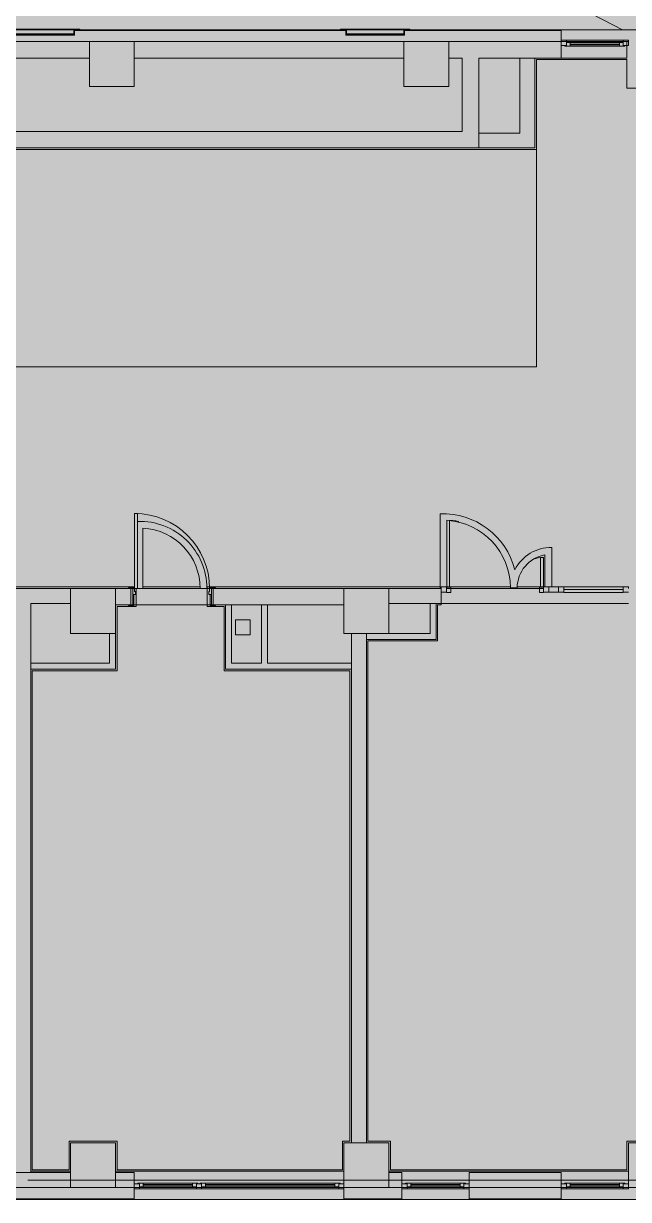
# Model space of a CAD drawing. Header units: millimetres. Extents: x 957 to 217451, y -8553 to 29000.
# Drawn here: x 115372 to 123451, y -258 to 15442 of the extents above; entities that cross this region are included whole.
import ezdxf

# ---------------------------------------------------------------- set-up
doc = ezdxf.new("R2010")
doc.units = ezdxf.units.MM
doc.linetypes.add('Осевая', pattern=[3175, 635, -476.25, 1587.5, -476.25])
for name, color, linetype, lineweight in [('A-DETL-2', 7, 'Continuous', 5), ('Оси', 7, 'Continuous', 9), ('Оси-2', 7, 'Осевая', 9)]:
    doc.layers.add(name, color=color, linetype=linetype, lineweight=lineweight)
doc.layers.add('A-DETL-GENF-3', color=7, linetype='Continuous', lineweight=9, true_color=0xc0c0c0, transparency=0.4)
for name, color, linetype, lineweight, true_color in [('A-DETL-GENF-4', 7, 'Continuous', 5, 0xb7b7b7), ('A-DOOR-5', 7, 'Continuous', 5, 0xb7b7b7), ('A-DOOR-FRAM-5', 7, 'Continuous', 5, 0xb7b7b7), ('A-FLOR-1', 7, 'Continuous', 5, 0xb7b7b7), ('A-GENM-3', 7, 'Continuous', 5, 0x737373), ('A-GENM-4', 7, 'Continuous', 5, 0xa1a1a1), ('A-GLAZ-3', 7, 'Continuous', 5, 0x737373), ('A-GLAZ-CURT-3', 7, 'Continuous', 5, 0x737373), ('A-GLAZ-CWMG-4', 7, 'Continuous', 5, 0x737373), ('A-WALL-3', 7, 'Continuous', 5, 0x737373), ('A-WALL-4', 7, 'Continuous', 9, 0x737373), ('A-WALL-5', 7, 'Continuous', 5, 0xa1a1a1), ('I-WALL-3', 7, 'Continuous', 5, 0x737373), ('S-COLS-1', 7, 'Continuous', 5, 0x737373)]:
    doc.layers.add(name, color=color, linetype=linetype, lineweight=lineweight, true_color=true_color)

# ---------------------------------------------------------------- blocks, each defined once
blk = doc.blocks.new('BSC_Колонна _Прямоугольная - 600х600-23286269-3_2_1_птичка')
at = {"layer": 'S-COLS-1'}
for p, q in [((300, 300), (-300, 300)), ((-300, 300), (-300, -300)), ((300, -300), (300, 300)), ((-300, -300), (300, -300))]:
    blk.add_line(p, q, dxfattribs=at)
blk = doc.blocks.new('120_Окно_СКБ_1Ст - 120_Окно_СКБ_1Ст 900х2500_h_-22445987-3_2_1_птичка')
at = {"layer": 'A-GLAZ-3'}
for p, q in [((-450, -127), (-450, -57)), ((-450, -57), (-380, -57)), ((450, -57), (-450, -57)), ((-380, -127), (-450, -127)), ((-450, -127), (-400, -127)), ((-380, -127), (-400, -127)), ((-400, -127), (-400, -137)), ((-400, -137), (400, -137)), ((400, -137), (-400, -137)), ((-380, -57), (-380, -127)), ((380, -87), (-380, -87)), ((-380, -87), (-380, -127)), ((-330, -137), (-330, -87)), ((-330, -107), (330, -107)), ((330, -117), (-330, -117)), ((330, -137), (330, -87)), ((380, -127), (380, -57)), ((380, -57), (450, -57)), ((380, -127), (380, -87)), ((450, -127), (380, -127)), ((400, -127), (380, -127)), ((400, -127), (450, -127)), ((400, -137), (400, -127)), ((450, -57), (450, -127))]:
    blk.add_line(p, q, dxfattribs=at)
blk = doc.blocks.new('120_Окно_СКБ_2Ст - 120_Окно_СКБ_2Ст 2800х2500_створка_-22445922-3_2_1_птичка')
at = {"layer": 'A-GLAZ-3'}
for p, q in [((-1400, -127), (-1400, -57)), ((-1400, -57), (-1330, -57)), ((1400, -57), (-1400, -57)), ((-1330, -127), (-1400, -127)), ((-1400, -127), (-1350, -127)), ((-1330, -127), (-1350, -127)), ((-1350, -127), (-1350, -137)), ((-1350, -137), (520, -137)), ((520, -137), (-1350, -137)), ((-1330, -57), (-1330, -127)), ((500, -87), (-1330, -87)), ((-1330, -87), (-1330, -127)), ((-1280, -137), (-1280, -87)), ((-1280, -107), (450, -107)), ((450, -117), (-1280, -117)), ((450, -137), (450, -87)), ((500, -127), (500, -57)), ((500, -57), (570, -57)), ((500, -127), (500, -87)), ((570, -127), (500, -127)), ((520, -127), (500, -127)), ((520, -127), (550, -127)), ((520, -137), (520, -127)), ((570, -127), (550, -127)), ((550, -127), (550, -137)), ((550, -137), (1350, -137)), ((1350, -137), (550, -137)), ((570, -57), (570, -127)), ((1330, -87), (570, -87)), ((570, -87), (570, -127)), ((620, -137), (620, -87)), ((620, -107), (1280, -107)), ((1280, -117), (620, -117)), ((1280, -137), (1280, -87)), ((1330, -127), (1330, -57)), ((1330, -57), (1400, -57)), ((1330, -127), (1330, -87)), ((1400, -127), (1330, -127)), ((1350, -127), (1330, -127)), ((1350, -127), (1400, -127)), ((1350, -137), (1350, -127)), ((1400, -57), (1400, -127))]:
    blk.add_line(p, q, dxfattribs=at)
blk = doc.blocks.new('120_Окно_СКБ_1Ст - 120_Окно_СКБ_1Ст_900х2500_h_-20705657-3_2_1_птичка')
at = {"layer": 'A-GLAZ-3'}
for p, q in [((-450, -127), (-450, -57)), ((-450, -57), (-380, -57)), ((450, -57), (-450, -57)), ((-380, -127), (-450, -127)), ((-450, -127), (-400, -127)), ((-380, -127), (-400, -127)), ((-400, -127), (-400, -137)), ((-400, -137), (400, -137)), ((400, -137), (-400, -137)), ((-380, -57), (-380, -127)), ((380, -87), (-380, -87)), ((-380, -87), (-380, -127)), ((-330, -137), (-330, -87)), ((-330, -107), (330, -107)), ((330, -117), (-330, -117)), ((330, -137), (330, -87)), ((380, -127), (380, -57)), ((380, -57), (450, -57)), ((380, -127), (380, -87)), ((450, -127), (380, -127)), ((400, -127), (380, -127)), ((400, -127), (450, -127)), ((400, -137), (400, -127)), ((450, -57), (450, -127))]:
    blk.add_line(p, q, dxfattribs=at)
blk = doc.blocks.new('Уголок вложенный - Уголок вложенный-23831105-3_2_1_птичка')
at = {"layer": 'A-GENM-3'}
for p, q in [((29164, 15365), (29244, 15365)), ((29164, 15361), (29164, 15365)), ((29237, 15288), (29237, 15349)), ((29244, 15285), (29240, 15285)), ((29244, 15365), (29244, 15285))]:
    blk.add_line(p, q, dxfattribs=at)
at = {"layer": 'A-GENM-3', "flags": 128}
for points in [[(29167, 15358), (29166, 15358), (29166, 15358), (29165, 15359), (29165, 15359), (29164, 15360), (29164, 15360), (29164, 15361)], [(29237, 15349), (29237, 15351), (29236, 15353), (29235, 15355), (29234, 15356), (29232, 15357), (29230, 15358), (29228, 15358)], [(29240, 15285), (29239, 15285), (29239, 15285), (29238, 15286), (29238, 15286), (29237, 15287), (29237, 15287), (29237, 15288)]]:
    blk.add_lwpolyline(points, dxfattribs=at)
at = {"layer": 'A-GENM-4'}
blk.add_line((29228, 15358), (29167, 15358), dxfattribs=at)
blk = doc.blocks.new('Уголок вложенный - Уголок вложенный-V269-3_2_1_птичка')
at = {"layer": 'A-GENM-3'}
for p, q in [((30010, 15365), (30090, 15365)), ((30010, 15285), (30010, 15365)), ((30014, 15285), (30010, 15285)), ((30017, 15349), (30017, 15288)), ((30090, 15365), (30090, 15361))]:
    blk.add_line(p, q, dxfattribs=at)
at = {"layer": 'A-GENM-3', "flags": 128}
for points in [[(30017, 15288), (30017, 15287), (30017, 15287), (30016, 15286), (30016, 15286), (30015, 15285), (30015, 15285), (30014, 15285)], [(30026, 15358), (30024, 15358), (30022, 15357), (30020, 15356), (30019, 15355), (30018, 15353), (30017, 15351), (30017, 15349)], [(30090, 15361), (30090, 15360), (30090, 15360), (30089, 15359), (30089, 15359), (30088, 15358), (30088, 15358), (30087, 15358)]]:
    blk.add_lwpolyline(points, dxfattribs=at)
at = {"layer": 'A-GENM-4'}
blk.add_line((30087, 15358), (30026, 15358), dxfattribs=at)
blk = doc.blocks.new('Уголок вложенный - Уголок вложенный-V270-3_2_1_птичка')
at = {"layer": 'A-GENM-3'}
for p, q in [((29244, 15365), (30010, 15365)), ((30010, 15285), (29244, 15285))]:
    blk.add_line(p, q, dxfattribs=at)
at = {"layer": 'A-GENM-3', "flags": 128}
for points in [[(29237, 15349), (29237, 15351), (29236, 15353), (29235, 15355), (29234, 15356), (29232, 15357), (29230, 15358), (29228, 15358)], [(30026, 15358), (30024, 15358), (30022, 15357), (30020, 15356), (30019, 15355), (30018, 15353), (30017, 15351), (30017, 15349)]]:
    blk.add_lwpolyline(points, dxfattribs=at)
blk = doc.blocks.new('Полоса с поворотом - Полоса с поворотом-23831239-3_2_1_птичка')
at = {"layer": 'A-GENM-3'}
for p, q in [((24437, 15363), (25603, 15363)), ((25603, 15306), (24437, 15306)), ((24437, 15298), (25603, 15298))]:
    blk.add_line(p, q, dxfattribs=at)
blk = doc.blocks.new('Уголок вложенный - Уголок вложенный-23831240-3_2_1_птичка')
at = {"layer": 'A-GENM-3'}
for p, q in [((24437, 15365), (25603, 15365)), ((25603, 15285), (24437, 15285))]:
    blk.add_line(p, q, dxfattribs=at)
at = {"layer": 'A-GENM-3', "flags": 128}
for points in [[(24430, 15349), (24430, 15351), (24429, 15353), (24428, 15355), (24427, 15356), (24425, 15357), (24423, 15358), (24421, 15358)], [(25619, 15358), (25617, 15358), (25615, 15357), (25614, 15356), (25612, 15355), (25611, 15353), (25610, 15351), (25610, 15349)]]:
    blk.add_lwpolyline(points, dxfattribs=at)
blk = doc.blocks.new('Полоса с поворотом - Полоса с поворотом-23831104-3_2_1_птичка')
at = {"layer": 'A-GENM-3'}
for p, q in [((19017, 15363), (19783, 15363)), ((19783, 15306), (19017, 15306)), ((19017, 15298), (19783, 15298))]:
    blk.add_line(p, q, dxfattribs=at)
blk = doc.blocks.new('110_Дверь_СКБ_1Ст_Внутренняя1 - Д-4_п__1100x2100h_административные помещения-32218723-3_2_1_птичка')
at = {"layer": 'A-DOOR-5'}
for p, q in [((-487.5, 1110), (-487.5, 110)), ((-447.5, 1110), (-487.5, 1110)), ((-447.5, 110), (-447.5, 1110)), ((-487.5, 110), (-447.5, 110))]:
    blk.add_line(p, q, dxfattribs=at)
blk.add_arc((-487.5, 110), 1000, 360, 90, dxfattribs=at)
at = {"layer": 'A-DOOR-FRAM-5'}
for p, q in [((-497.5, 118), (-567.5, 118)), ((-567.5, 118), (-567.5, 110)), ((-567.5, 110), (-497.5, 110)), ((-512.5, 110), (-537.5, 110)), ((-537.5, 110), (-537.5, -110)), ((-487.5, 110), (-512.5, 110)), ((-512.5, 110), (-512.5, 30)), ((-512.5, -110), (-512.5, 110)), ((-497.5, 110), (-512.5, 110)), ((-512.5, 110), (-512.5, 109)), ((-512.5, 109), (-497.5, 109)), ((-512.5, 30), (-477.5, 30)), ((-497.5, 30), (-512.5, 30)), ((-512.5, 30), (-512.5, -110)), ((-497.5, 110), (-497.5, 118)), ((-497.5, 109), (-497.5, 110)), ((-497.5, -110), (-497.5, 30)), ((-487.5, 70), (-487.5, 110)), ((-477.5, 70), (-487.5, 70)), ((-477.5, 30), (-477.5, 70)), ((512.5, 70), (502.5, 70)), ((502.5, 70), (502.5, 30)), ((502.5, 30), (537.5, 30)), ((512.5, 110), (512.5, 70)), ((537.5, 110), (512.5, 110)), ((592.5, 118), (522.5, 118)), ((522.5, 118), (522.5, 110)), ((537.5, 110), (522.5, 110)), ((522.5, 110), (522.5, 109)), ((522.5, 110), (592.5, 110)), ((522.5, 109), (537.5, 109)), ((537.5, 30), (522.5, 30)), ((522.5, 30), (522.5, -110)), ((537.5, 30), (537.5, 110)), ((562.5, 110), (537.5, 110)), ((537.5, 110), (537.5, -110)), ((537.5, 109), (537.5, 110)), ((537.5, -110), (537.5, 30)), ((562.5, -110), (562.5, 110)), ((592.5, 110), (592.5, 118)), ((-497.5, -110), (-567.5, -110)), ((-567.5, -110), (-567.5, -118)), ((-567.5, -118), (-497.5, -118)), ((-537.5, -110), (-512.5, -110)), ((-512.5, -110), (-497.5, -110)), ((-497.5, -118), (-497.5, -110)), ((522.5, -110), (537.5, -110)), ((592.5, -110), (522.5, -110)), ((522.5, -110), (522.5, -118)), ((522.5, -118), (592.5, -118)), ((537.5, -110), (562.5, -110)), ((592.5, -118), (592.5, -110))]:
    blk.add_line(p, q, dxfattribs=at)
blk = doc.blocks.new('Прямоугольный импост - 50 x 70 мм-31700031-3_2_1_птичка')
at = {"layer": 'A-GLAZ-CWMG-4'}
for p, q in [((-70, 35), (0, 35)), ((-70, -35), (-70, 35)), ((0, -35), (-70, -35)), ((0, -15), (0, -35))]:
    blk.add_line(p, q, dxfattribs=at)
blk = doc.blocks.new('Дверь_Витражная_остекление_ - ДВН_ДАО_Главный вход_1200 в свету-31742133-3_2_1_птичка')
at = {"layer": 'A-DETL-GENF-4'}
for p, q in [((-607, 30), (-607, 920)), ((647, 430), (607, 430)), ((607, 430), (607, 30)), ((647, 35), (647, 430)), ((-643, 30), (-607, 30)), ((-592, 30), (-643, 30)), ((-592, -40), (-592, 30)), ((592, -40), (592, 30)), ((592, 30), (647, 30)), ((607, 30), (647, 30)), ((-647, -40), (-592, -40)), ((647, -40), (592, -40))]:
    blk.add_line(p, q, dxfattribs=at)
at = {"layer": 'A-DOOR-5'}
blk.add_line((647, 430), (647, 35), dxfattribs=at)
for centre, radius, start, end in [((-647, 30), 895, 79.5087, 89.7197), ((647, 30), 400, 90, 110.0384)]:
    blk.add_arc(centre, radius, start, end, dxfattribs=at)
blk = doc.blocks.new('Системная панель - Стемалит - 40мм-32257327-3_2_1_птичка')
at = {"layer": 'A-GLAZ-CURT-3'}
for p, q in [((65, 35), (-65, 35)), ((-65, 35), (-65, -35)), ((65, -35), (65, 35)), ((-65, -35), (65, -35))]:
    blk.add_line(p, q, dxfattribs=at)
blk = doc.blocks.new('Прямоугольный импост - 50 x 70 мм-31687886-3_2_1_птичка')
at = {"layer": 'A-GLAZ-CWMG-4'}
for p, q in [((-35, 35), (35, 35)), ((-35, -35), (-35, 35)), ((35, 35), (35, -35)), ((35, -35), (-35, -35))]:
    blk.add_line(p, q, dxfattribs=at)
blk = doc.blocks.new('Прямоугольный импост - 50 x 70 мм-31701779-3_2_1_птичка')
at = {"layer": 'A-GLAZ-CWMG-4'}
for p, q in [((0, 35), (-70, 35)), ((-70, 35), (-70, -35)), ((0, -35), (0, 35)), ((-70, -35), (0, -35))]:
    blk.add_line(p, q, dxfattribs=at)
blk = doc.blocks.new('Системная панель - Стекло - 40мм-32257331-3_2_1_птичка')
at = {"layer": 'A-GLAZ-CURT-3'}
for p, q in [((397.5, 0), (-397.5, 0)), ((-397.5, 0), (-397.5, -40)), ((397.5, -40), (397.5, 0)), ((-397.5, -40), (397.5, -40))]:
    blk.add_line(p, q, dxfattribs=at)
blk = doc.blocks.new('Прямоугольный импост - 50 x 70 мм-31702100-3_2_1_птичка')
at = {"layer": 'A-GLAZ-CWMG-4'}
for p, q in [((-35, 35), (35, 35)), ((-35, -35), (-35, 35)), ((35, 35), (35, -35)), ((35, -35), (-35, -35))]:
    blk.add_line(p, q, dxfattribs=at)
blk = doc.blocks.new('Прямоугольный импост - 50 x 70 мм-31720914-3_2_1_птичка')
at = {"layer": 'A-GLAZ-CWMG-4'}
blk.add_line((32940, 7920), (32145, 7920), dxfattribs=at)

msp = doc.modelspace()

# ---------------------------------------------------------------- hatches: boundary and pattern name
at = {"layer": 'A-DETL-GENF-3'}
msp.add_hatch(color=256, dxfattribs=at).paths.add_polyline_path([(88031.8, 14774.9), (90172.9, 14774.9), (90172.9, 15358), (129200.9, 15358), (129200.9, 23888.3), (124369, 23888.3), (124367, 27398.1), (88031.8, 27398.1), (88031.8, 15270.2)])
h = msp.add_hatch(color=256, dxfattribs=at)
h.paths.add_polyline_path([(98732.6, -258), (128750.9, -253), (128750.9, 15358), (90172.9, 15358), (90172.9, -258), (98700.6, -258)])
h.paths.add_polyline_path([(93675.9, 7680), (93675.9, 7730), (93665.9, 7730), (93665.9, 7760), (93710.9, 7760), (93710.9, 7908), (93780.9, 7908), (93780.9, 7900), (93725.9, 7900), (93725.9, 7680), (93780.9, 7680), (93780.9, 7672), (93710.9, 7672), (93710.9, 7680), (93698.8, 7680)])
h.paths.add_polyline_path([(93625.9, 6780), (93625.9, 7680), (93675.9, 7680), (93675.9, 6780)])
h.paths.add_polyline_path([(92425.9, 7280), (92375.9, 7280), (92375.9, 7680), (92425.9, 7680), (92425.9, 7288.3)])
h.paths.add_polyline_path([(117880.9, 7672), (117865.9, 7672), (117865.9, 7820), (117845.9, 7820), (117845.9, 7860), (117855.9, 7860), (117855.9, 7900), (117865.9, 7900), (117865.9, 7908), (117935.9, 7908), (117935.9, 7900), (117880.9, 7900), (117880.9, 7680), (117935.9, 7680), (117935.9, 7672), (117905.9, 7672)])
h.paths.add_polyline_path([(116805.9, 7672), (116775.9, 7672), (116775.9, 7680), (116830.9, 7680), (116830.9, 7900), (116775.9, 7900), (116775.9, 7908), (116845.9, 7908), (116845.9, 7900), (116855.9, 7900), (116855.9, 7860), (116865.9, 7860), (116865.9, 7820), (116845.9, 7820), (116845.9, 7672), (116830.9, 7672)])
h.paths.add_polyline_path([(92317.9, 7672), (92270.9, 7672), (92270.9, 7680), (92325.9, 7684.1), (92325.9, 7900), (92270.9, 7900), (92270.9, 7908), (92340.9, 7906.5), (92340.9, 7760), (92385.9, 7760), (92385.9, 7730), (92375.9, 7730), (92375.9, 7680), (92340.9, 7674.8), (92340.9, 7672), (92325.9, 7672)])
h.paths.add_polyline_path([(116875.9, 7900), (116855.9, 7900), (116855.9, 8900), (116895.9, 8900), (116895.9, 7900)])
h.paths.add_polyline_path([(107300.9, 10900), (107300.9, 10940), (107290.9, 10940), (107290.9, 10980), (107310.9, 10980), (107310.9, 11108), (107380.9, 11108), (107380.9, 11100), (107325.9, 11100), (107325.9, 10900), (107380.9, 10900), (107380.9, 10892), (107310.9, 10892), (107310.9, 10900)])
h.paths.add_polyline_path([(107286.3, 10050), (107260.9, 10050), (107260.9, 10900), (107300.9, 10899.9), (107300.9, 10050)])
h.paths.add_polyline_path([(105751.8, 10050), (105711.8, 10050), (105711.8, 10900), (105751.8, 10899.9), (105751.8, 10064.1)])
h.paths.add_polyline_path([(106440.9, 10892), (106370.9, 10892), (106370.9, 10900), (106425.9, 10900), (106425.9, 11100), (106370.9, 11100), (106370.9, 11108), (106440.9, 11108), (106440.9, 10980), (106460.9, 10980), (106460.9, 10940), (106450.9, 10940), (106450.9, 10900), (106440.9, 10899.9)])
h.paths.add_polyline_path([(105773.9, 10892), (105761.8, 10892), (105761.8, 10900), (105751.8, 10901.4), (105751.8, 10940), (105741.8, 10940), (105741.8, 10980), (105761.8, 10980), (105761.8, 11108), (105831.8, 11108), (105831.8, 11100), (105776.8, 11100), (105776.8, 10900), (105831.8, 10900), (105831.8, 10892), (105774.8, 10892)])
h.paths.add_polyline_path([(104821.8, 10892), (104821.8, 10900), (104876.8, 10901.4), (104876.8, 11100), (104821.8, 11100), (104821.8, 11108), (104891.8, 11108), (104891.8, 10980), (104911.8, 10980), (104911.8, 10940), (104901.8, 10940), (104901.8, 10900), (104891.8, 10899.9), (104891.8, 10892), (104851.8, 10892)])
h.paths.add_polyline_path([(103482.1, 11175), (103402.1, 11175), (103402.1, 11200), (103442.1, 11200), (103442.1, 11210), (103482.1, 11210), (103482.1, 11200)])
h.paths.add_polyline_path([(103382.1, 11760), (102802.1, 11760), (102802.1, 11800), (103402.1, 11800), (103402.1, 11760)])
h.paths.add_polyline_path([(103482.1, 11790), (103442.1, 11790), (103442.1, 11800), (103402.1, 11800), (103402.1, 11825), (103482.1, 11825), (103482.1, 11800)])
h.paths.add_polyline_path([(103402.1, 12055), (103402.1, 12080), (103442.1, 12080), (103442.1, 12090), (103482.1, 12090), (103482.1, 12055)])
h.paths.add_polyline_path([(102802.1, 12640), (102802.1, 12680), (103402.1, 12680), (103402.1, 12640), (103382.1, 12640)])
h.paths.add_polyline_path([(103482.1, 12670), (103442.1, 12670), (103442.1, 12680), (103402.1, 12680), (103402.1, 12705), (103482.1, 12705), (103482.1, 12680)])
h.paths.add_polyline_path([(103482.1, 12935), (103402.1, 12935), (103402.1, 12960), (103442.1, 12960), (103442.1, 12970), (103482.1, 12970), (103482.1, 12960)])
h.paths.add_polyline_path([(102802.1, 13520), (102802.1, 13560), (103402.1, 13560), (103402.1, 13520), (103382.1, 13520)])
h.paths.add_polyline_path([(103482.1, 13550), (103442.1, 13550), (103442.1, 13560), (103402.1, 13560), (103402.1, 13585), (103482.1, 13585), (103482.1, 13560)])
h.paths.add_polyline_path([(103482.1, 13844.9), (103402.1, 13844.9), (103402.1, 13869.9), (103442.1, 13869.9), (103442.1, 13879.9), (103482.1, 13879.9), (103482.1, 13869.9)])
h.paths.add_polyline_path([(103382.1, 14429.9), (102802.1, 14429.9), (102802.1, 14469.9), (103402.1, 14469.9), (103402.1, 14429.9), (103382.1, 14429.9)])
h.paths.add_polyline_path([(103458.1, 14459.9), (103442.1, 14459.9), (103442.1, 14469.9), (103402.1, 14469.9), (103402.1, 14494.9), (103482.1, 14494.9), (103482.1, 14459.9)])
h = msp.add_hatch(color=256, dxfattribs=at)
h.paths.add_polyline_path([(93675.9, 7680), (93710.9, 7680), (93710.9, 7672), (93780.9, 7672), (93780.9, 7680), (93725.9, 7682.7), (93725.9, 7900), (93780.9, 7900), (93780.9, 7908), (93710.9, 7906.5), (93710.9, 7760), (93665.9, 7760), (93665.9, 7730), (93675.9, 7730), (93675.9, 7682.7)])
h.paths.add_polyline_path([(93675.9, 6780), (93675.9, 7680), (93625.9, 7680), (93625.9, 6780)])
h.paths.add_polyline_path([(92375.9, 7680), (92375.9, 7730), (92385.9, 7730), (92385.9, 7760), (92340.9, 7760), (92340.7, 7908), (92270.9, 7908), (92270.9, 7900), (92325.9, 7900), (92325.9, 7680), (92270.9, 7680), (92270.9, 7672), (92340.9, 7674.8), (92340.9, 7680), (92358.7, 7680)])
h.paths.add_polyline_path([(92375.9, 7280), (92425.9, 7280), (92425.9, 7680), (92375.9, 7680), (92375.9, 7288.3)])
h.paths.add_polyline_path([(117865.9, 7672), (117935.9, 7672), (117935.9, 7680), (117880.9, 7680), (117880.9, 7900), (117935.9, 7900), (117935.9, 7908), (117865.9, 7908), (117865.9, 7900), (117855.9, 7900), (117855.9, 7860), (117845.9, 7860), (117845.9, 7820), (117865.9, 7820), (117865.9, 7680)])
h.paths.add_polyline_path([(116775.9, 7672), (116845.9, 7672), (116845.9, 7820), (116865.9, 7820), (116865.9, 7860), (116855.9, 7860), (116855.9, 7900), (116845.9, 7900), (116845.9, 7908), (116775.9, 7908), (116775.9, 7900), (116830.9, 7900), (116830.9, 7680), (116775.9, 7680)])
h.paths.add_polyline_path([(116875.9, 7900), (116895.9, 7900), (116895.9, 8900), (116855.9, 8900), (116855.9, 7900)])
h.paths.add_polyline_path([(107300.9, 10900), (107310.9, 10899.9), (107310.9, 10892), (107380.9, 10892), (107380.9, 10900), (107325.9, 10905.8), (107325.9, 11100), (107380.9, 11100), (107380.9, 11108), (107310.9, 11108), (107310.9, 10980), (107290.9, 10980), (107290.9, 10940), (107300.9, 10940), (107300.9, 10911.6)])
h.paths.add_polyline_path([(107300.9, 10050), (107300.9, 10900), (107260.9, 10899.9), (107260.9, 10050), (107286.3, 10050)])
h.paths.add_polyline_path([(105731.3, 10050), (105751.8, 10050), (105751.8, 10900), (105711.8, 10899.9), (105711.8, 10050)])
h.paths.add_polyline_path([(106440.9, 10892), (106440.9, 10900), (106450.9, 10900), (106450.9, 10940), (106460.9, 10940), (106460.9, 10980), (106440.9, 10980), (106440.9, 11108), (106370.9, 11108), (106370.9, 11100), (106425.9, 11100), (106420.6, 10900), (106370.9, 10900), (106370.9, 10892), (106420.6, 10892)])
h.paths.add_polyline_path([(105801.8, 10892), (105831.8, 10892), (105831.8, 10900), (105776.8, 10901.4), (105776.8, 11100), (105831.8, 11100), (105831.8, 11108), (105761.8, 11108), (105761.8, 10980), (105741.8, 10980), (105741.8, 10940), (105751.8, 10940), (105751.8, 10900), (105761.8, 10899.9), (105761.8, 10892), (105789.5, 10892)])
h.paths.add_polyline_path([(104891.8, 10892), (104891.8, 10900), (104901.8, 10901.4), (104901.8, 10940), (104911.8, 10940), (104911.8, 10980), (104891.8, 10980), (104891.8, 11108), (104821.8, 11108), (104821.8, 11100), (104876.8, 11100), (104876.8, 10900), (104821.8, 10900), (104821.8, 10892), (104865.6, 10892)])
h.paths.add_polyline_path([(103482.1, 11175), (103482.1, 11210), (103442.1, 11210), (103442.1, 11200), (103402.1, 11200), (103402.1, 11175)])
h.paths.add_polyline_path([(103402.1, 11800), (103442.1, 11800), (103442.1, 11790), (103482.1, 11790), (103482.1, 11825), (103402.1, 11825), (103402.1, 11810)])
h.paths.add_polyline_path([(103382.1, 11760), (103402.1, 11760), (103402.1, 11800), (102802.1, 11800), (102802.1, 11760)])
h.paths.add_polyline_path([(103402.1, 12055), (103482.1, 12055), (103482.1, 12090), (103442.1, 12090), (103442.1, 12080), (103402.1, 12080), (103402.1, 12070)])
h.paths.add_polyline_path([(103402.1, 12680), (103442.1, 12680), (103442.1, 12670), (103482.1, 12670), (103482.1, 12705), (103402.1, 12705), (103402.1, 12690)])
h.paths.add_polyline_path([(103402.1, 12640), (103402.1, 12680), (102802.1, 12680), (102802.1, 12640), (103382.1, 12640)])
h.paths.add_polyline_path([(103402.1, 12935), (103482.1, 12935), (103482.1, 12970), (103442.1, 12970), (103442.1, 12960), (103402.1, 12960), (103402.1, 12950)])
h.paths.add_polyline_path([(103402.1, 13560), (103442.1, 13560), (103442.1, 13550), (103482.1, 13550), (103482.1, 13585), (103402.1, 13585), (103402.1, 13570)])
h.paths.add_polyline_path([(102802.1, 13520), (103402.1, 13520), (103402.1, 13560), (102802.1, 13560), (102802.1, 13534.8)])
h.paths.add_polyline_path([(103402.1, 13844.9), (103482.1, 13844.9), (103482.1, 13879.9), (103442.1, 13879.9), (103442.1, 13869.9), (103402.1, 13869.9), (103402.1, 13859.9)])
h.paths.add_polyline_path([(103402.1, 14469.9), (103442.1, 14469.9), (103442.1, 14459.9), (103482.1, 14459.9), (103482.1, 14494.9), (103402.1, 14494.9), (103402.1, 14479.9)])
h.paths.add_polyline_path([(102802.1, 14429.9), (103402.1, 14429.9), (103402.1, 14469.9), (102802.1, 14469.9)])

# ---------------------------------------------------------------- linework, layer by layer
at = {"layer": 'A-DETL-2'}
msp.add_line((90172.9, 15358), (128750.9, 15358), dxfattribs=at)
at = {"layer": 'A-FLOR-1'}
for p, q in [((123369.1, 15358), (105000.9, 24880)), ((123430.9, 14960), (122222.1, 14960)), ((122222.1, 14960), (122222.1, 10859)), ((123430.9, 14580), (123430.9, 14960)), ((124070.9, 14580), (123430.9, 14580)), ((122223.1, 13759), (110683.1, 13759)), ((122223.1, 10859), (122223.1, 13759)), ((110671.9, 10859), (122223.1, 10859)), ((120935.2, 8897.4), (120935.2, 7903)), ((121025.2, 7903), (121025.2, 8809.8)), ((116965.9, 7900), (116965.9, 8704)), ((122335.4, 8349.4), (122335.4, 7920)), ((122425.4, 7920), (122425.4, 8446.9)), ((116855.9, 7920), (114419.9, 7920)), ((116875.9, 7900), (116875.9, 7660)), ((116895.9, 7900), (116965.9, 7900)), ((116965.9, 7920), (117729.7, 7920)), ((117730.9, 7900), (117820.9, 7900)), ((120935.2, 7920), (117819.7, 7920)), ((117825.9, 7660), (117825.9, 7920)), ((120935.2, 7903), (120950.9, 7903)), ((121025.2, 7920), (121873.1, 7920)), ((121873.9, 7906.5), (121963.9, 7906.5)), ((121965, 7920), (122315.9, 7920)), ((120950.9, 7700), (120950.9, 7680)), ((116875.9, 7660), (116621.9, 7660)), ((116621.9, 7660), (116621.9, 6800)), ((118050.6, 7660), (117825.9, 7660)), ((118050.6, 6800), (118050.6, 7660)), ((120950.9, 7680), (120900.6, 7680)), ((120900.6, 7680), (120900.6, 7200)), ((118200.9, 7480), (118400.9, 7480)), ((118200.9, 7280), (118200.9, 7480)), ((118400.9, 7480), (118400.9, 7280)), ((118400.9, 7280), (118200.9, 7280)), ((120900.6, 7200), (119971.6, 7200)), ((119971.6, 7200), (119971.6, 520)), ((116621.9, 6800), (115486.9, 6800)), ((115486.9, 6800), (115486.9, 140)), ((119731.6, 6800), (118050.6, 6800)), ((119731.6, 520), (119731.6, 6800)), ((115981.9, 140), (115981.9, 520)), ((115981.9, 520), (116620.9, 520)), ((116620.9, 520), (116620.9, 140)), ((119630.6, 140), (119630.6, 520)), ((119630.6, 520), (119731.6, 520)), ((119971.6, 520), (120270.6, 520)), ((120270.6, 520), (120270.6, 140)), ((123430.9, 140), (123430.9, 520)), ((123430.9, 520), (124070.9, 520)), ((115486.9, 140), (115981.9, 140)), ((116620.9, 140), (119630.6, 140)), ((120270.6, 140), (123430.9, 140))]:
    msp.add_line(p, q, dxfattribs=at)
for centre, radius, start, end in [((116925.9, 7900), 895, 0, 91.92148), ((120968.9, 7903), 995, 14.33829, 91.93805), ((120968.9, 7906.5), 905, 360, 86.42904), ((116925.9, 7900), 805, 360, 87.15183), ((122417.9, 7903), 544, 89.21005, 153.06648), ((122417.9, 7903), 454, 100.46985, 179.55829)]:
    msp.add_arc(centre, radius, start, end, dxfattribs=at)
at = {"layer": 'A-WALL-3'}
for p, q in [((122550.9, 15200), (122550.9, 15358)), ((112950.9, 15200), (116250.9, 15200)), ((116850.9, 15200), (120450.9, 15200)), ((121050.9, 15200), (123450.9, 15200)), ((116000.9, 100), (115471.6, 100)), ((116850.6, 100), (116600.9, 100)), ((116850.6, -258), (116850.6, 100)), ((120423.7, 100), (120250.6, 100)), ((120423.7, -258), (120423.7, 100)), ((122550.9, 100), (121323.7, 100)), ((121323.7, 100), (121323.7, -258)), ((122550.9, -258), (122550.9, 100)), ((116850.6, -100), (119650.6, -100)), ((119650.6, -100), (119650.6, -258)), ((120423.7, -100), (121323.7, -100)), ((122550.9, -100), (123450.9, -100)), ((90172.9, -258), (120423.7, -258)), ((126963.9, -258), (120423.7, -258))]:
    msp.add_line(p, q, dxfattribs=at)
at = {"layer": 'A-WALL-4'}
for p, q in [((119679.6, 15353), (116049.4, 15353)), ((119678.3, 15350), (116050.7, 15350)), ((122550.9, 15353), (120456.1, 15353)), ((122550.9, 15350), (120457.4, 15350)), ((116250.9, 15200), (112950.9, 15200)), ((120450.9, 15200), (116850.9, 15200)), ((122550.9, 15200), (121050.9, 15200)), ((122202.1, 14980), (122002.1, 14980)), ((120880.6, 7700), (120800.6, 7700)), ((118150.6, 7680), (118070.6, 7680)), ((118630.6, 7680), (118550.6, 7680)), ((119951.6, 7300), (119951.6, 7220)), ((115471.6, 6900), (115471.6, 6820)), ((119751.6, 6820), (119751.6, 6900)), ((115271.6, 100), (115471.6, 100)), ((115250.9, -100), (116000.9, -100)), ((116600.9, -100), (116850.6, -100)), ((120250.6, -100), (120423.7, -100)), ((121323.7, -100), (122550.9, -100)), ((115250.9, -250), (116850.6, -250)), ((115250.9, -253), (116850.6, -253)), ((119650.6, -250), (120423.7, -250)), ((119650.6, -253), (120423.7, -253)), ((121323.7, -250), (122550.9, -250)), ((121323.7, -253), (122550.9, -253))]:
    msp.add_line(p, q, dxfattribs=at)
at = {"layer": 'A-WALL-5'}
for p, q in [((116060.1, 15358), (116047.2, 15358)), ((119607.9, 15358), (116121.1, 15358)), ((119681.8, 15358), (119668.9, 15358)), ((120466.9, 15358), (120453.9, 15358)), ((123673.9, 15358), (120527.9, 15358))]:
    msp.add_line(p, q, dxfattribs=at)
at = {"layer": 'I-WALL-3'}
for p, q in [((122550.9, 14980), (122550.9, 15200)), ((123430.9, 14980), (123430.9, 15200)), ((112950.9, 14980), (116250.9, 14980)), ((116850.9, 14980), (120450.9, 14980)), ((121050.9, 14980), (121230.9, 14980)), ((121230.9, 14980), (121230.9, 14000)), ((121450.9, 14980), (122002.1, 14980)), ((121450.9, 13780), (121450.9, 14980)), ((122002.1, 14980), (122002.1, 13980)), ((122202.1, 13780), (122202.1, 14980)), ((123430.9, 14980), (122202.1, 14980)), ((121230.9, 14000), (110650.9, 14000)), ((122002.1, 13980), (121450.9, 13980)), ((110650.9, 13780), (122202.1, 13780)), ((116000.9, 7900), (114491.9, 7900)), ((116775.9, 7900), (116600.9, 7900)), ((116965.9, 7900), (117730.9, 7900)), ((117820.9, 7900), (117855.9, 7900)), ((119650.6, 7900), (117935.9, 7900)), ((120950.9, 7900), (120250.6, 7900)), ((120950.9, 7700), (120950.9, 7900)), ((121020.9, 7900), (122315.9, 7900)), ((115471.6, 6900), (115471.6, 7700)), ((115471.6, 7700), (116000.9, 7700)), ((120250.6, 7700), (120800.6, 7700)), ((120800.6, 7700), (120800.6, 7300)), ((120880.6, 7220), (120880.6, 7700)), ((123450.9, 7700), (120880.6, 7700)), ((116600.9, 7680), (116775.9, 7680)), ((117865.9, 7680), (116845.9, 7680)), ((117935.9, 7680), (118070.6, 7680)), ((118070.6, 7680), (118070.6, 6820)), ((118150.6, 7680), (118550.6, 7680)), ((118150.6, 6900), (118150.6, 7680)), ((118550.6, 7680), (118550.6, 6900)), ((118630.6, 7680), (119650.6, 7680)), ((118630.6, 6900), (118630.6, 7680)), ((116520.9, 7300), (116520.9, 6900)), ((116600.9, 6820), (116600.9, 7300)), ((119751.6, 7300), (119751.6, 6900)), ((120800.6, 7300), (120250.6, 7300)), ((119951.6, 500), (119951.6, 7220)), ((119951.6, 7220), (120880.6, 7220)), ((116520.9, 6900), (115471.6, 6900)), ((115471.6, 100), (115471.6, 6820)), ((115471.6, 6820), (116600.9, 6820)), ((118070.6, 6820), (119751.6, 6820)), ((118550.6, 6900), (118150.6, 6900)), ((119751.6, 6900), (118630.6, 6900)), ((119751.6, 6820), (119751.6, 500)), ((115471.6, 120), (116000.9, 120)), ((116600.9, 120), (119650.6, 120)), ((120250.6, 120), (123450.9, 120))]:
    msp.add_line(p, q, dxfattribs=at)
at = {"layer": 'Оси'}
msp.add_line((116700.9, 0), (129200.9, 0), dxfattribs=at)
at = {"layer": 'Оси-2'}
msp.add_line((98445.4, 0), (116700.9, 0), dxfattribs=at)

# ---------------------------------------------------------------- block references
at = {"layer": 'A-DOOR-5'}
for name, p in [('110_Дверь_СКБ_1Ст_Внутренняя1 - Д-4_п__1100x2100h_административные помещения-32218723-3_2_1_птичка', (117343.4, 7790)), ('Дверь_Витражная_остекление_ - ДВН_ДАО_Главный вход_1200 в свету-31742133-3_2_1_птичка', (121668.4, 7885))]:
    msp.add_blockref(name, p, dxfattribs=at)
at = {"layer": 'A-GENM-3'}
for name, p in [('Уголок вложенный - Уголок вложенный-23831240-3_2_1_птичка', (90440.9, 0)), ('Полоса с поворотом - Полоса с поворотом-23831239-3_2_1_птичка', (90440.9, 0)), ('Уголок вложенный - Уголок вложенный-V269-3_2_1_птичка', (86034.1, 0)), ('Уголок вложенный - Уголок вложенный-23831105-3_2_1_птичка', (90440.9, 0)), ('Уголок вложенный - Уголок вложенный-V270-3_2_1_птичка', (90440.9, 0)), ('Полоса с поворотом - Полоса с поворотом-23831104-3_2_1_птичка', (100667.9, 0)), ('Уголок вложенный - Уголок вложенный-V269-3_2_1_птичка', (90440.9, 0))]:
    msp.add_blockref(name, p, dxfattribs=at)
at = {"layer": 'A-GLAZ-3'}
msp.add_blockref('120_Окно_СКБ_1Ст - 120_Окно_СКБ_1Ст_900х2500_h_-20705657-3_2_1_птичка', (123000.9, 15275), dxfattribs=at)
at = {"layer": 'A-GLAZ-3', "rotation": 180}
for name, p in [('120_Окно_СКБ_2Ст - 120_Окно_СКБ_2Ст 2800х2500_створка_-22445922-3_2_1_птичка', (118250.6, -175)), ('120_Окно_СКБ_1Ст - 120_Окно_СКБ_1Ст 900х2500_h_-22445987-3_2_1_птичка', (120873.7, -175)), ('120_Окно_СКБ_1Ст - 120_Окно_СКБ_1Ст 900х2500_h_-22445987-3_2_1_птичка', (123000.9, -175))]:
    msp.add_blockref(name, p, dxfattribs=at)
at = {"layer": 'A-GLAZ-CURT-3'}
for name, p in [('Системная панель - Стемалит - 40мм-32257327-3_2_1_птичка', (122450.9, 7885)), ('Системная панель - Стекло - 40мм-32257331-3_2_1_птичка', (122983.4, 7885))]:
    msp.add_blockref(name, p, dxfattribs=at)
at = {"layer": 'A-GLAZ-CWMG-4', "rotation": 180}
msp.add_blockref('Прямоугольный импост - 50 x 70 мм-31701779-3_2_1_птичка', (120950.9, 7885), dxfattribs=at)
at = {"layer": 'A-GLAZ-CWMG-4', "extrusion": (0, 0, -1), "rotation": 180}
for name, p in [('Прямоугольный импост - 50 x 70 мм-31687886-3_2_1_птичка', (-122350.9, 7885)), ('Прямоугольный импост - 50 x 70 мм-31702100-3_2_1_птичка', (-122550.9, 7885)), ('Прямоугольный импост - 50 x 70 мм-31700031-3_2_1_птичка', (-123450.9, 7885))]:
    msp.add_blockref(name, p, dxfattribs=at)
at = {"layer": 'A-GLAZ-CWMG-4'}
msp.add_blockref('Прямоугольный импост - 50 x 70 мм-31720914-3_2_1_птичка', (90440.9, 0), dxfattribs=at)
at = {"layer": 'S-COLS-1'}
for p in [(116550.9, 14900), (120750.9, 14900), (116300.9, 7600), (119950.6, 7600), (116300.9, 200), (119950.6, 200), (123750.9, 200)]:
    msp.add_blockref('BSC_Колонна _Прямоугольная - 600х600-23286269-3_2_1_птичка', p, dxfattribs=at)

doc.saveas('drawing.dxf')
